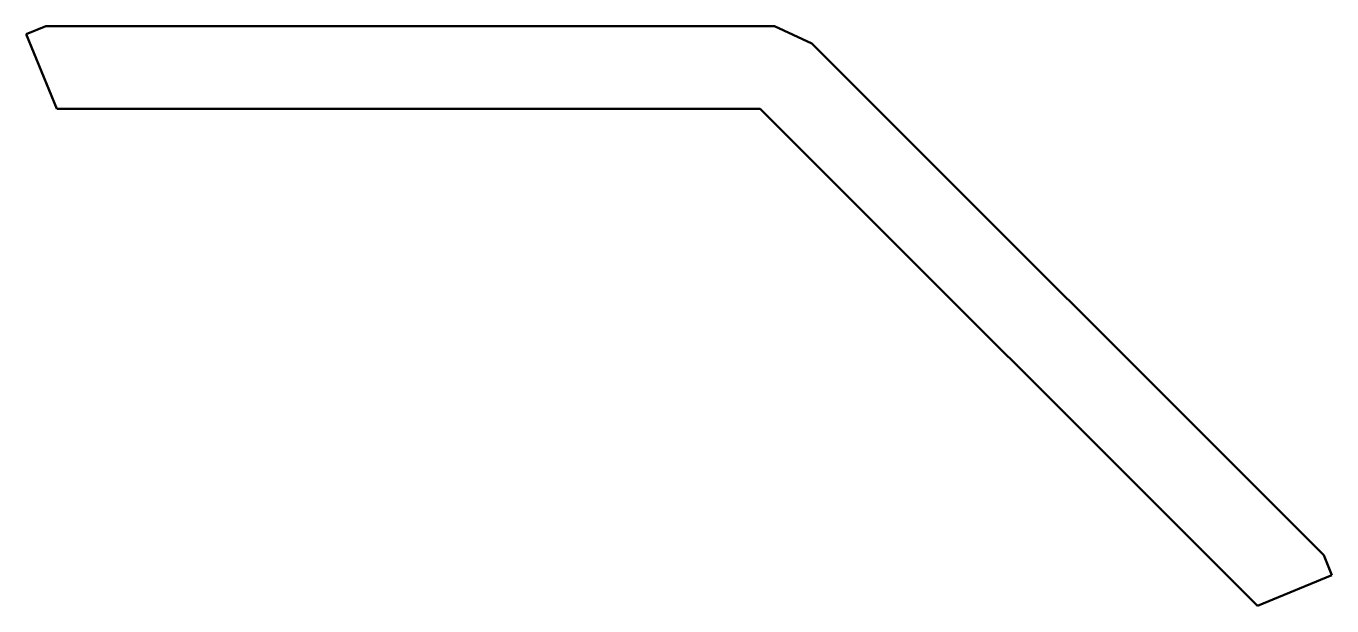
# Model space of a CAD drawing. Header units: millimetres. Extents: x -372 to 23, y 0 to 175.
import ezdxf

# ---------------------------------------------------------------- set-up
doc = ezdxf.new("R2010")
doc.units = ezdxf.units.MM
doc.layers.add('IV_OUTER_PROFILE', color=7, linetype='Continuous', lineweight=50)

msp = doc.modelspace()

# ---------------------------------------------------------------- linework, layer by layer
at = {"layer": 'IV_OUTER_PROFILE'}
for p, q in [((-372.08, 172.78), (-366.1, 175.25)), ((-366.1, 175.25), (-145.9, 175.25)), ((-145.9, 175.25), (-134.66, 170.01)), ((-362.75, 150.25), (-372.08, 172.78)), ((-134.66, 170.01), (20.05, 15.31)), ((-150.25, 150.25), (-362.75, 150.25)), ((0, 0), (-150.25, 150.25)), ((20.05, 15.31), (22.53, 9.33)), ((22.53, 9.33), (0, 0))]:
    msp.add_line(p, q, dxfattribs=at)

doc.saveas('drawing.dxf')
